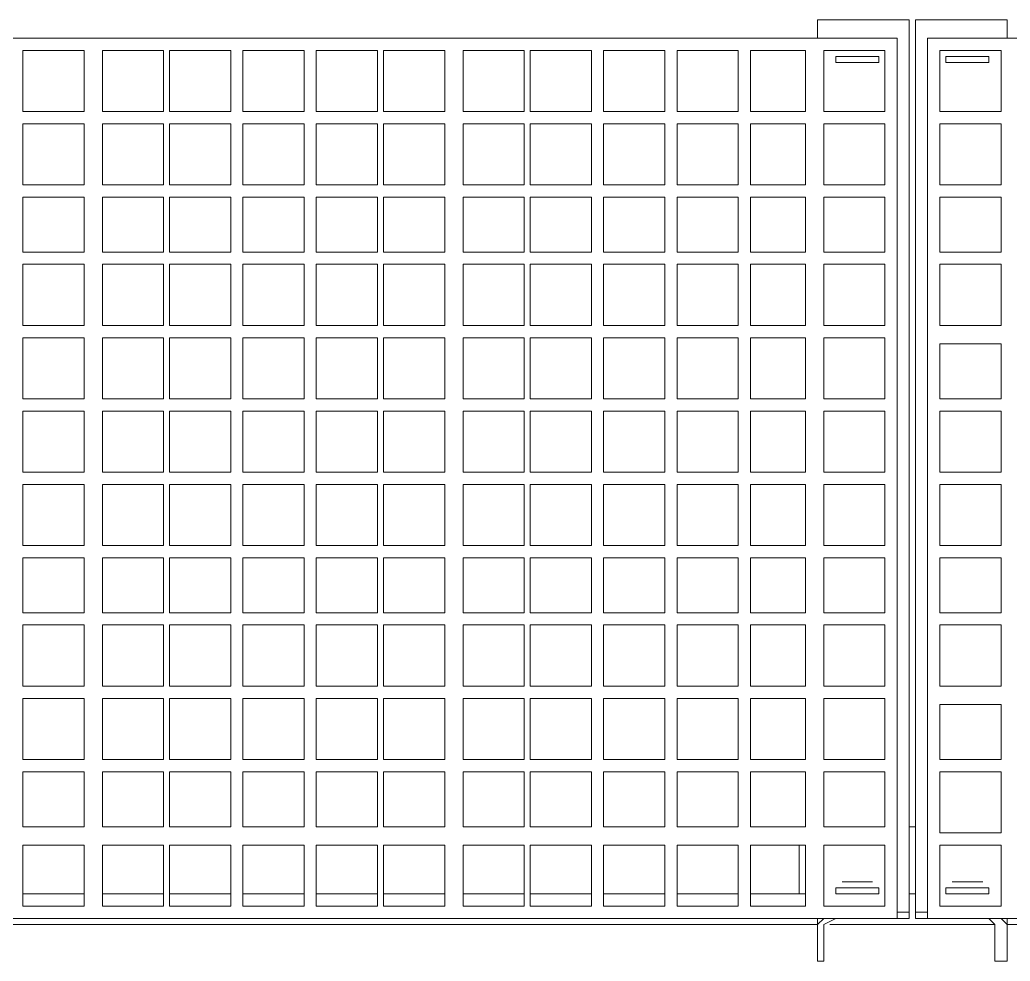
# Model space of a CAD drawing. Header units: metres. Extents: x -13316 to 152404, y -3899 to 30226.
# Drawn here: x 4208.8 to 4261, y 1001.9 to 1051.5 of the extents above; entities that cross this region are included whole.
import ezdxf

# ---------------------------------------------------------------- set-up
doc = ezdxf.new("R2010")
doc.units = ezdxf.units.M
doc.header["$LTSCALE"] = 100
doc.header["$MEASUREMENT"] = 0
doc.layers.get('0').update_dxf_attribs({"color": 9, "lineweight": 9})
doc.layers.add('32-ekipman', color=9, linetype='Continuous', lineweight=9)

# ---------------------------------------------------------------- blocks, each defined once
blk = doc.blocks.new('h')
for points in [[(181882.411, -16359.834), (181883.055, -16359.834)], [(181882.411, -16362.089), (181882.411, -16359.834)], [(181883.055, -16361.767), (181883.055, -16359.834)], [(181892.076, -16359.834), (181892.398, -16359.834)], [(181892.076, -16361.767), (181892.076, -16359.834)], [(181892.398, -16362.089), (181892.398, -16359.834)], [(181882.411, -16361.767), (181829.254, -16361.767)], [(181882.411, -16361.767), (181882.733, -16362.089)], [(181891.754, -16361.767), (181883.055, -16361.767)], [(181883.055, -16361.767), (181883.055, -16361.767), (181883.378, -16362.089), (181883.7, -16362.089)], [(181892.076, -16361.767), (181891.432, -16362.089), (181891.432, -16362.089)], [(181892.398, -16361.767), (181892.076, -16362.089)], [(181949.744, -16361.767), (181892.398, -16361.767)], [(181886.599, -16362.089), (181825.065, -16362.089)], [(181887.244, -16362.089), (181883.7, -16362.089)], [(181886.599, -16408.481), (181886.599, -16362.089)], [(181887.244, -16409.447), (181887.244, -16362.089)], [(181887.566, -16362.089), (181891.432, -16362.089)], [(181887.566, -16409.447), (181887.566, -16362.089)], [(181953.932, -16362.089), (181888.21, -16362.089)], [(181888.21, -16362.089), (181888.21, -16408.481)], [(181885.955, -16362.733), (181882.733, -16362.733)], [(181882.733, -16362.733), (181882.733, -16365.955)], [(181885.955, -16365.955), (181885.955, -16362.733)], [(181887.244, -16362.411), (181886.599, -16362.411)], [(181888.21, -16362.411), (181887.566, -16362.411)], [(181892.076, -16362.733), (181888.854, -16362.733)], [(181888.854, -16362.733), (181888.854, -16365.955)], [(181892.076, -16365.955), (181892.076, -16362.733)], [(181895.942, -16362.733), (181893.043, -16362.733)], [(181893.043, -16362.733), (181893.043, -16365.955)], [(181895.942, -16365.955), (181895.942, -16362.733)], [(181899.808, -16362.733), (181896.586, -16362.733)], [(181896.586, -16362.733), (181896.586, -16365.955)], [(181899.808, -16365.955), (181899.808, -16362.733)], [(181903.674, -16362.733), (181900.452, -16362.733)], [(181900.452, -16362.733), (181900.452, -16365.955)], [(181903.674, -16365.955), (181903.674, -16362.733)], [(181907.54, -16362.733), (181904.318, -16362.733)], [(181904.318, -16362.733), (181904.318, -16365.955)], [(181907.54, -16365.955), (181907.54, -16362.733)], [(181911.084, -16362.733), (181907.862, -16362.733)], [(181907.862, -16362.733), (181907.862, -16365.955)], [(181911.084, -16365.955), (181911.084, -16362.733)], [(181915.272, -16362.733), (181912.05, -16362.733)], [(181912.05, -16362.733), (181912.05, -16365.955)], [(181915.272, -16365.955), (181915.272, -16362.733)], [(181918.816, -16362.733), (181915.594, -16362.733)], [(181915.594, -16362.733), (181915.594, -16365.955)], [(181918.816, -16365.955), (181918.816, -16362.733)], [(181922.682, -16362.733), (181919.46, -16362.733)], [(181919.46, -16362.733), (181919.46, -16365.955)], [(181922.682, -16365.955), (181922.682, -16362.733)], [(181926.548, -16362.733), (181923.326, -16362.733)], [(181923.326, -16362.733), (181923.326, -16365.955)], [(181926.548, -16365.955), (181926.548, -16362.733)], [(181930.092, -16362.733), (181926.87, -16362.733)], [(181926.87, -16362.733), (181926.87, -16365.955)], [(181930.092, -16365.955), (181930.092, -16362.733)], [(181934.28, -16362.733), (181931.058, -16362.733)], [(181931.058, -16362.733), (181931.058, -16365.955)], [(181934.28, -16365.955), (181934.28, -16362.733)], [(181885.633, -16363.378), (181883.378, -16363.378)], [(181883.378, -16363.7), (181883.378, -16363.378)], [(181885.311, -16363.378), (181883.7, -16363.378)], [(181885.633, -16363.7), (181885.633, -16363.378)], [(181887.566, -16363.378), (181887.244, -16363.378)], [(181889.177, -16363.378), (181891.432, -16363.378)], [(181889.177, -16363.378), (181889.177, -16363.7)], [(181889.499, -16363.378), (181891.11, -16363.378)], [(181891.432, -16363.378), (181891.432, -16363.7)], [(181895.942, -16363.378), (181893.043, -16363.378)], [(181893.365, -16363.378), (181893.365, -16365.955)], [(181899.808, -16363.378), (181896.586, -16363.378)], [(181903.674, -16363.378), (181900.452, -16363.378)], [(181907.54, -16363.378), (181904.318, -16363.378)], [(181911.084, -16363.378), (181907.862, -16363.378)], [(181915.272, -16363.378), (181912.05, -16363.378)], [(181918.816, -16363.378), (181915.594, -16363.378)], [(181922.682, -16363.378), (181919.46, -16363.378)], [(181926.548, -16363.378), (181923.326, -16363.378)], [(181930.092, -16363.378), (181926.87, -16363.378)], [(181934.28, -16363.378), (181931.058, -16363.378)], [(181885.633, -16363.7), (181883.378, -16363.7)], [(181891.432, -16363.7), (181889.177, -16363.7)], [(181883.7, -16364.022), (181885.311, -16364.022)], [(181891.11, -16364.022), (181889.499, -16364.022)], [(181882.733, -16365.955), (181885.955, -16365.955)], [(181888.854, -16365.955), (181892.076, -16365.955)], [(181893.043, -16365.955), (181895.942, -16365.955)], [(181896.586, -16365.955), (181899.808, -16365.955)], [(181900.452, -16365.955), (181903.674, -16365.955)], [(181904.318, -16365.955), (181907.54, -16365.955)], [(181907.862, -16365.955), (181911.084, -16365.955)], [(181912.05, -16365.955), (181915.272, -16365.955)], [(181915.594, -16365.955), (181918.816, -16365.955)], [(181919.46, -16365.955), (181922.682, -16365.955)], [(181923.326, -16365.955), (181926.548, -16365.955)], [(181926.87, -16365.955), (181930.092, -16365.955)], [(181931.058, -16365.955), (181934.28, -16365.955)], [(181885.955, -16366.599), (181882.733, -16366.599)], [(181882.733, -16366.599), (181882.733, -16369.821)], [(181885.955, -16369.821), (181885.955, -16366.599)], [(181887.566, -16366.921), (181887.244, -16366.921)], [(181892.076, -16366.921), (181888.854, -16366.921)], [(181888.854, -16366.921), (181888.854, -16369.821)], [(181892.076, -16369.821), (181892.076, -16366.921)], [(181893.365, -16366.921), (181893.043, -16366.921)], [(181895.942, -16366.921), (181893.043, -16366.921)], [(181893.043, -16366.921), (181893.043, -16369.821)], [(181895.942, -16369.821), (181895.942, -16366.921)], [(181899.808, -16366.921), (181896.586, -16366.921)], [(181896.586, -16366.921), (181896.586, -16369.821)], [(181899.808, -16369.821), (181899.808, -16366.921)], [(181903.674, -16366.921), (181900.452, -16366.921)], [(181900.452, -16366.921), (181900.452, -16369.821)], [(181903.674, -16369.821), (181903.674, -16366.921)], [(181907.54, -16366.921), (181904.318, -16366.921)], [(181904.318, -16366.921), (181904.318, -16369.821)], [(181907.54, -16369.821), (181907.54, -16366.921)], [(181911.084, -16366.921), (181907.862, -16366.921)], [(181907.862, -16366.921), (181907.862, -16369.821)], [(181911.084, -16369.821), (181911.084, -16366.921)], [(181915.272, -16366.921), (181912.05, -16366.921)], [(181912.05, -16366.921), (181912.05, -16369.821)], [(181915.272, -16369.821), (181915.272, -16366.921)], [(181918.816, -16366.921), (181915.594, -16366.921)], [(181915.594, -16366.921), (181915.594, -16369.821)], [(181918.816, -16369.821), (181918.816, -16366.921)], [(181922.682, -16366.921), (181919.46, -16366.921)], [(181919.46, -16366.921), (181919.46, -16369.821)], [(181922.682, -16369.821), (181922.682, -16366.921)], [(181926.548, -16366.921), (181923.326, -16366.921)], [(181923.326, -16366.921), (181923.326, -16369.821)], [(181926.548, -16369.821), (181926.548, -16366.921)], [(181930.092, -16366.921), (181926.87, -16366.921)], [(181926.87, -16366.921), (181926.87, -16369.821)], [(181930.092, -16369.821), (181930.092, -16366.921)], [(181934.28, -16366.921), (181931.058, -16366.921)], [(181931.058, -16366.921), (181931.058, -16369.821)], [(181934.28, -16369.821), (181934.28, -16366.921)], [(181882.733, -16369.821), (181885.955, -16369.821)], [(181888.854, -16369.821), (181892.076, -16369.821)], [(181893.043, -16369.821), (181895.942, -16369.821)], [(181896.586, -16369.821), (181899.808, -16369.821)], [(181900.452, -16369.821), (181903.674, -16369.821)], [(181904.318, -16369.821), (181907.54, -16369.821)], [(181907.862, -16369.821), (181911.084, -16369.821)], [(181912.05, -16369.821), (181915.272, -16369.821)], [(181915.594, -16369.821), (181918.816, -16369.821)], [(181919.46, -16369.821), (181922.682, -16369.821)], [(181923.326, -16369.821), (181926.548, -16369.821)], [(181926.87, -16369.821), (181930.092, -16369.821)], [(181931.058, -16369.821), (181934.28, -16369.821)], [(181885.955, -16370.465), (181882.733, -16370.465)], [(181882.733, -16370.465), (181882.733, -16373.365)], [(181885.955, -16373.365), (181885.955, -16370.465)], [(181892.076, -16370.465), (181888.854, -16370.465)], [(181888.854, -16370.465), (181888.854, -16373.687)], [(181892.076, -16373.687), (181892.076, -16370.465)], [(181895.942, -16370.465), (181893.043, -16370.465)], [(181893.043, -16370.465), (181893.043, -16373.687)], [(181895.942, -16373.687), (181895.942, -16370.465)], [(181899.808, -16370.465), (181896.586, -16370.465)], [(181896.586, -16370.465), (181896.586, -16373.687)], [(181899.808, -16373.687), (181899.808, -16370.465)], [(181903.674, -16370.465), (181900.452, -16370.465)], [(181900.452, -16370.465), (181900.452, -16373.687)], [(181903.674, -16373.687), (181903.674, -16370.465)], [(181907.54, -16370.465), (181904.318, -16370.465)], [(181904.318, -16370.465), (181904.318, -16373.687)], [(181907.54, -16373.687), (181907.54, -16370.465)], [(181911.084, -16370.465), (181907.862, -16370.465)], [(181907.862, -16370.465), (181907.862, -16373.687)], [(181911.084, -16373.687), (181911.084, -16370.465)], [(181915.272, -16370.465), (181912.05, -16370.465)], [(181912.05, -16370.465), (181912.05, -16373.687)], [(181915.272, -16373.687), (181915.272, -16370.465)], [(181918.816, -16370.465), (181915.594, -16370.465)], [(181915.594, -16370.465), (181915.594, -16373.687)], [(181918.816, -16373.687), (181918.816, -16370.465)], [(181922.682, -16370.465), (181919.46, -16370.465)], [(181919.46, -16370.465), (181919.46, -16373.687)], [(181922.682, -16373.687), (181922.682, -16370.465)], [(181926.548, -16370.465), (181923.326, -16370.465)], [(181923.326, -16370.465), (181923.326, -16373.687)], [(181926.548, -16373.687), (181926.548, -16370.465)], [(181930.092, -16370.465), (181926.87, -16370.465)], [(181926.87, -16370.465), (181926.87, -16373.687)], [(181930.092, -16373.687), (181930.092, -16370.465)], [(181934.28, -16370.465), (181931.058, -16370.465)], [(181931.058, -16370.465), (181931.058, -16373.687)], [(181934.28, -16373.687), (181934.28, -16370.465)], [(181882.733, -16373.365), (181885.955, -16373.365)], [(181888.854, -16373.687), (181892.076, -16373.687)], [(181893.043, -16373.687), (181895.942, -16373.687)], [(181896.586, -16373.687), (181899.808, -16373.687)], [(181900.452, -16373.687), (181903.674, -16373.687)], [(181904.318, -16373.687), (181907.54, -16373.687)], [(181907.862, -16373.687), (181911.084, -16373.687)], [(181912.05, -16373.687), (181915.272, -16373.687)], [(181915.594, -16373.687), (181918.816, -16373.687)], [(181919.46, -16373.687), (181922.682, -16373.687)], [(181923.326, -16373.687), (181926.548, -16373.687)], [(181926.87, -16373.687), (181930.092, -16373.687)], [(181931.058, -16373.687), (181934.28, -16373.687)], [(181885.955, -16374.331), (181882.733, -16374.331)], [(181882.733, -16374.331), (181882.733, -16377.553)], [(181885.955, -16377.553), (181885.955, -16374.331)], [(181892.076, -16374.331), (181888.854, -16374.331)], [(181888.854, -16374.331), (181888.854, -16377.553)], [(181892.076, -16377.553), (181892.076, -16374.331)], [(181895.942, -16374.331), (181893.043, -16374.331)], [(181893.043, -16374.331), (181893.043, -16377.553)], [(181895.942, -16377.553), (181895.942, -16374.331)], [(181899.808, -16374.331), (181896.586, -16374.331)], [(181896.586, -16374.331), (181896.586, -16377.553)], [(181899.808, -16377.553), (181899.808, -16374.331)], [(181903.674, -16374.331), (181900.452, -16374.331)], [(181900.452, -16374.331), (181900.452, -16377.553)], [(181903.674, -16377.553), (181903.674, -16374.331)], [(181907.54, -16374.331), (181904.318, -16374.331)], [(181904.318, -16374.331), (181904.318, -16377.553)], [(181907.54, -16377.553), (181907.54, -16374.331)], [(181911.084, -16374.331), (181907.862, -16374.331)], [(181907.862, -16374.331), (181907.862, -16377.553)], [(181911.084, -16377.553), (181911.084, -16374.331)], [(181915.272, -16374.331), (181912.05, -16374.331)], [(181912.05, -16374.331), (181912.05, -16377.553)], [(181915.272, -16377.553), (181915.272, -16374.331)], [(181918.816, -16374.331), (181915.594, -16374.331)], [(181915.594, -16374.331), (181915.594, -16377.553)], [(181918.816, -16377.553), (181918.816, -16374.331)], [(181922.682, -16374.331), (181919.46, -16374.331)], [(181919.46, -16374.331), (181919.46, -16377.553)], [(181922.682, -16377.553), (181922.682, -16374.331)], [(181926.548, -16374.331), (181923.326, -16374.331)], [(181923.326, -16374.331), (181923.326, -16377.553)], [(181926.548, -16377.553), (181926.548, -16374.331)], [(181930.092, -16374.331), (181926.87, -16374.331)], [(181926.87, -16374.331), (181926.87, -16377.553)], [(181930.092, -16377.553), (181930.092, -16374.331)], [(181934.28, -16374.331), (181931.058, -16374.331)], [(181931.058, -16374.331), (181931.058, -16377.553)], [(181934.28, -16377.553), (181934.28, -16374.331)], [(181882.733, -16377.553), (181885.955, -16377.553)], [(181888.854, -16377.553), (181892.076, -16377.553)], [(181893.043, -16377.553), (181895.942, -16377.553)], [(181896.586, -16377.553), (181899.808, -16377.553)], [(181900.452, -16377.553), (181903.674, -16377.553)], [(181904.318, -16377.553), (181907.54, -16377.553)], [(181907.862, -16377.553), (181911.084, -16377.553)], [(181912.05, -16377.553), (181915.272, -16377.553)], [(181915.594, -16377.553), (181918.816, -16377.553)], [(181919.46, -16377.553), (181922.682, -16377.553)], [(181923.326, -16377.553), (181926.548, -16377.553)], [(181926.87, -16377.553), (181930.092, -16377.553)], [(181931.058, -16377.553), (181934.28, -16377.553)], [(181885.955, -16378.197), (181882.733, -16378.197)], [(181882.733, -16378.197), (181882.733, -16381.097)], [(181885.955, -16381.097), (181885.955, -16378.197)], [(181892.076, -16378.197), (181888.854, -16378.197)], [(181888.854, -16378.197), (181888.854, -16381.097)], [(181892.076, -16381.097), (181892.076, -16378.197)], [(181895.942, -16378.197), (181893.043, -16378.197)], [(181893.043, -16378.197), (181893.043, -16381.097)], [(181895.942, -16381.097), (181895.942, -16378.197)], [(181899.808, -16378.197), (181896.586, -16378.197)], [(181896.586, -16378.197), (181896.586, -16381.097)], [(181899.808, -16381.097), (181899.808, -16378.197)], [(181903.674, -16378.197), (181900.452, -16378.197)], [(181900.452, -16378.197), (181900.452, -16381.097)], [(181903.674, -16381.097), (181903.674, -16378.197)], [(181907.54, -16378.197), (181904.318, -16378.197)], [(181904.318, -16378.197), (181904.318, -16381.097)], [(181907.54, -16381.097), (181907.54, -16378.197)], [(181911.084, -16378.197), (181907.862, -16378.197)], [(181907.862, -16378.197), (181907.862, -16381.097)], [(181911.084, -16381.097), (181911.084, -16378.197)], [(181915.272, -16378.197), (181912.05, -16378.197)], [(181912.05, -16378.197), (181912.05, -16381.097)], [(181915.272, -16381.097), (181915.272, -16378.197)], [(181918.816, -16378.197), (181915.594, -16378.197)], [(181915.594, -16378.197), (181915.594, -16381.097)], [(181918.816, -16381.097), (181918.816, -16378.197)], [(181922.682, -16378.197), (181919.46, -16378.197)], [(181919.46, -16378.197), (181919.46, -16381.097)], [(181922.682, -16381.097), (181922.682, -16378.197)], [(181926.548, -16378.197), (181923.326, -16378.197)], [(181923.326, -16378.197), (181923.326, -16381.097)], [(181926.548, -16381.097), (181926.548, -16378.197)], [(181930.092, -16378.197), (181926.87, -16378.197)], [(181926.87, -16378.197), (181926.87, -16381.097)], [(181930.092, -16381.097), (181930.092, -16378.197)], [(181934.28, -16378.197), (181931.058, -16378.197)], [(181931.058, -16378.197), (181931.058, -16381.097)], [(181934.28, -16381.097), (181934.28, -16378.197)], [(181882.733, -16381.097), (181885.955, -16381.097)], [(181888.854, -16381.097), (181892.076, -16381.097)], [(181893.043, -16381.097), (181895.942, -16381.097)], [(181896.586, -16381.097), (181899.808, -16381.097)], [(181900.452, -16381.097), (181903.674, -16381.097)], [(181904.318, -16381.097), (181907.54, -16381.097)], [(181907.862, -16381.097), (181911.084, -16381.097)], [(181912.05, -16381.097), (181915.272, -16381.097)], [(181915.594, -16381.097), (181918.816, -16381.097)], [(181919.46, -16381.097), (181922.682, -16381.097)], [(181923.326, -16381.097), (181926.548, -16381.097)], [(181926.87, -16381.097), (181930.092, -16381.097)], [(181931.058, -16381.097), (181934.28, -16381.097)], [(181885.955, -16381.741), (181882.733, -16381.741)], [(181882.733, -16381.741), (181882.733, -16384.963)], [(181885.955, -16384.963), (181885.955, -16381.741)], [(181892.076, -16381.741), (181888.854, -16381.741)], [(181888.854, -16381.741), (181888.854, -16384.963)], [(181892.076, -16384.963), (181892.076, -16381.741)], [(181895.942, -16381.741), (181893.043, -16381.741)], [(181893.043, -16381.741), (181893.043, -16384.963)], [(181895.942, -16384.963), (181895.942, -16381.741)], [(181899.808, -16381.741), (181896.586, -16381.741)], [(181896.586, -16381.741), (181896.586, -16384.963)], [(181899.808, -16384.963), (181899.808, -16381.741)], [(181903.674, -16381.741), (181900.452, -16381.741)], [(181900.452, -16381.741), (181900.452, -16384.963)], [(181903.674, -16384.963), (181903.674, -16381.741)], [(181907.54, -16381.741), (181904.318, -16381.741)], [(181904.318, -16381.741), (181904.318, -16384.963)], [(181907.54, -16384.963), (181907.54, -16381.741)], [(181911.084, -16381.741), (181907.862, -16381.741)], [(181907.862, -16381.741), (181907.862, -16384.963)], [(181911.084, -16384.963), (181911.084, -16381.741)], [(181915.272, -16381.741), (181912.05, -16381.741)], [(181912.05, -16381.741), (181912.05, -16384.963)], [(181915.272, -16384.963), (181915.272, -16381.741)], [(181918.816, -16381.741), (181915.594, -16381.741)], [(181915.594, -16381.741), (181915.594, -16384.963)], [(181918.816, -16384.963), (181918.816, -16381.741)], [(181922.682, -16381.741), (181919.46, -16381.741)], [(181919.46, -16381.741), (181919.46, -16384.963)], [(181922.682, -16384.963), (181922.682, -16381.741)], [(181926.548, -16381.741), (181923.326, -16381.741)], [(181923.326, -16381.741), (181923.326, -16384.963)], [(181926.548, -16384.963), (181926.548, -16381.741)], [(181930.092, -16381.741), (181926.87, -16381.741)], [(181926.87, -16381.741), (181926.87, -16384.963)], [(181930.092, -16384.963), (181930.092, -16381.741)], [(181934.28, -16381.741), (181931.058, -16381.741)], [(181931.058, -16381.741), (181931.058, -16384.963)], [(181934.28, -16384.963), (181934.28, -16381.741)], [(181882.733, -16384.963), (181885.955, -16384.963)], [(181888.854, -16384.963), (181892.076, -16384.963)], [(181893.043, -16384.963), (181895.942, -16384.963)], [(181896.586, -16384.963), (181899.808, -16384.963)], [(181900.452, -16384.963), (181903.674, -16384.963)], [(181904.318, -16384.963), (181907.54, -16384.963)], [(181907.862, -16384.963), (181911.084, -16384.963)], [(181912.05, -16384.963), (181915.272, -16384.963)], [(181915.594, -16384.963), (181918.816, -16384.963)], [(181919.46, -16384.963), (181922.682, -16384.963)], [(181923.326, -16384.963), (181926.548, -16384.963)], [(181926.87, -16384.963), (181930.092, -16384.963)], [(181931.058, -16384.963), (181934.28, -16384.963)], [(181885.955, -16385.607), (181882.733, -16385.607)], [(181882.733, -16385.607), (181882.733, -16388.829)], [(181885.955, -16388.829), (181885.955, -16385.607)], [(181892.076, -16385.607), (181888.854, -16385.607)], [(181888.854, -16385.607), (181888.854, -16388.829)], [(181892.076, -16388.829), (181892.076, -16385.607)], [(181895.942, -16385.607), (181893.043, -16385.607)], [(181893.043, -16385.607), (181893.043, -16388.829)], [(181895.942, -16388.829), (181895.942, -16385.607)], [(181899.808, -16385.607), (181896.586, -16385.607)], [(181896.586, -16385.607), (181896.586, -16388.829)], [(181899.808, -16388.829), (181899.808, -16385.607)], [(181903.674, -16385.607), (181900.452, -16385.607)], [(181900.452, -16385.607), (181900.452, -16388.829)], [(181903.674, -16388.829), (181903.674, -16385.607)], [(181907.54, -16385.607), (181904.318, -16385.607)], [(181904.318, -16385.607), (181904.318, -16388.829)], [(181907.54, -16388.829), (181907.54, -16385.607)], [(181911.084, -16385.607), (181907.862, -16385.607)], [(181907.862, -16385.607), (181907.862, -16388.829)], [(181911.084, -16388.829), (181911.084, -16385.607)], [(181915.272, -16385.607), (181912.05, -16385.607)], [(181912.05, -16385.607), (181912.05, -16388.829)], [(181915.272, -16388.829), (181915.272, -16385.607)], [(181918.816, -16385.607), (181915.594, -16385.607)], [(181915.594, -16385.607), (181915.594, -16388.829)], [(181918.816, -16388.829), (181918.816, -16385.607)], [(181922.682, -16385.607), (181919.46, -16385.607)], [(181919.46, -16385.607), (181919.46, -16388.829)], [(181922.682, -16388.829), (181922.682, -16385.607)], [(181926.548, -16385.607), (181923.326, -16385.607)], [(181923.326, -16385.607), (181923.326, -16388.829)], [(181926.548, -16388.829), (181926.548, -16385.607)], [(181930.092, -16385.607), (181926.87, -16385.607)], [(181926.87, -16385.607), (181926.87, -16388.829)], [(181930.092, -16388.829), (181930.092, -16385.607)], [(181934.28, -16385.607), (181931.058, -16385.607)], [(181931.058, -16385.607), (181931.058, -16388.829)], [(181934.28, -16388.829), (181934.28, -16385.607)], [(181882.733, -16388.829), (181885.955, -16388.829)], [(181888.854, -16388.829), (181892.076, -16388.829)], [(181893.043, -16388.829), (181895.942, -16388.829)], [(181896.586, -16388.829), (181899.808, -16388.829)], [(181900.452, -16388.829), (181903.674, -16388.829)], [(181904.318, -16388.829), (181907.54, -16388.829)], [(181907.862, -16388.829), (181911.084, -16388.829)], [(181912.05, -16388.829), (181915.272, -16388.829)], [(181915.594, -16388.829), (181918.816, -16388.829)], [(181919.46, -16388.829), (181922.682, -16388.829)], [(181923.326, -16388.829), (181926.548, -16388.829)], [(181926.87, -16388.829), (181930.092, -16388.829)], [(181931.058, -16388.829), (181934.28, -16388.829)], [(181885.955, -16389.473), (181882.733, -16389.473)], [(181882.733, -16389.473), (181882.733, -16392.373)], [(181885.955, -16392.373), (181885.955, -16389.473)], [(181892.076, -16389.473), (181888.854, -16389.473)], [(181888.854, -16389.473), (181888.854, -16392.695)], [(181892.076, -16392.695), (181892.076, -16389.473)], [(181895.942, -16389.473), (181893.043, -16389.473)], [(181893.043, -16389.473), (181893.043, -16392.695)], [(181895.942, -16392.695), (181895.942, -16389.473)], [(181899.808, -16389.473), (181896.586, -16389.473)], [(181896.586, -16389.473), (181896.586, -16392.695)], [(181899.808, -16392.695), (181899.808, -16389.473)], [(181903.674, -16389.473), (181900.452, -16389.473)], [(181900.452, -16389.473), (181900.452, -16392.695)], [(181903.674, -16392.695), (181903.674, -16389.473)], [(181907.54, -16389.473), (181904.318, -16389.473)], [(181904.318, -16389.473), (181904.318, -16392.695)], [(181907.54, -16392.695), (181907.54, -16389.473)], [(181911.084, -16389.473), (181907.862, -16389.473)], [(181907.862, -16389.473), (181907.862, -16392.695)], [(181911.084, -16392.695), (181911.084, -16389.473)], [(181915.272, -16389.473), (181912.05, -16389.473)], [(181912.05, -16389.473), (181912.05, -16392.695)], [(181915.272, -16392.695), (181915.272, -16389.473)], [(181918.816, -16389.473), (181915.594, -16389.473)], [(181915.594, -16389.473), (181915.594, -16392.695)], [(181918.816, -16392.695), (181918.816, -16389.473)], [(181922.682, -16389.473), (181919.46, -16389.473)], [(181919.46, -16389.473), (181919.46, -16392.695)], [(181922.682, -16392.695), (181922.682, -16389.473)], [(181926.548, -16389.473), (181923.326, -16389.473)], [(181923.326, -16389.473), (181923.326, -16392.695)], [(181926.548, -16392.695), (181926.548, -16389.473)], [(181930.092, -16389.473), (181926.87, -16389.473)], [(181926.87, -16389.473), (181926.87, -16392.695)], [(181930.092, -16392.695), (181930.092, -16389.473)], [(181934.28, -16389.473), (181931.058, -16389.473)], [(181931.058, -16389.473), (181931.058, -16392.695)], [(181934.28, -16392.695), (181934.28, -16389.473)], [(181882.733, -16392.373), (181885.955, -16392.373)], [(181888.854, -16392.695), (181892.076, -16392.695)], [(181893.043, -16392.695), (181895.942, -16392.695)], [(181896.586, -16392.695), (181899.808, -16392.695)], [(181900.452, -16392.695), (181903.674, -16392.695)], [(181904.318, -16392.695), (181907.54, -16392.695)], [(181907.862, -16392.695), (181911.084, -16392.695)], [(181912.05, -16392.695), (181915.272, -16392.695)], [(181915.594, -16392.695), (181918.816, -16392.695)], [(181919.46, -16392.695), (181922.682, -16392.695)], [(181923.326, -16392.695), (181926.548, -16392.695)], [(181926.87, -16392.695), (181930.092, -16392.695)], [(181931.058, -16392.695), (181934.28, -16392.695)], [(181885.955, -16393.339), (181882.733, -16393.339)], [(181882.733, -16393.339), (181882.733, -16396.561)], [(181885.955, -16396.561), (181885.955, -16393.339)], [(181892.076, -16393.339), (181888.854, -16393.339)], [(181888.854, -16393.339), (181888.854, -16396.561)], [(181892.076, -16396.561), (181892.076, -16393.339)], [(181895.942, -16393.339), (181893.043, -16393.339)], [(181893.043, -16393.339), (181893.043, -16396.561)], [(181895.942, -16396.561), (181895.942, -16393.339)], [(181899.808, -16393.339), (181896.586, -16393.339)], [(181896.586, -16393.339), (181896.586, -16396.561)], [(181899.808, -16396.561), (181899.808, -16393.339)], [(181903.674, -16393.339), (181900.452, -16393.339)], [(181900.452, -16393.339), (181900.452, -16396.561)], [(181903.674, -16396.561), (181903.674, -16393.339)], [(181907.54, -16393.339), (181904.318, -16393.339)], [(181904.318, -16393.339), (181904.318, -16396.561)], [(181907.54, -16396.561), (181907.54, -16393.339)], [(181911.084, -16393.339), (181907.862, -16393.339)], [(181907.862, -16393.339), (181907.862, -16396.561)], [(181911.084, -16396.561), (181911.084, -16393.339)], [(181915.272, -16393.339), (181912.05, -16393.339)], [(181912.05, -16393.339), (181912.05, -16396.561)], [(181915.272, -16396.561), (181915.272, -16393.339)], [(181918.816, -16393.339), (181915.594, -16393.339)], [(181915.594, -16393.339), (181915.594, -16396.561)], [(181918.816, -16396.561), (181918.816, -16393.339)], [(181922.682, -16393.339), (181919.46, -16393.339)], [(181919.46, -16393.339), (181919.46, -16396.561)], [(181922.682, -16396.561), (181922.682, -16393.339)], [(181926.548, -16393.339), (181923.326, -16393.339)], [(181923.326, -16393.339), (181923.326, -16396.561)], [(181926.548, -16396.561), (181926.548, -16393.339)], [(181930.092, -16393.339), (181926.87, -16393.339)], [(181926.87, -16393.339), (181926.87, -16396.561)], [(181930.092, -16396.561), (181930.092, -16393.339)], [(181934.28, -16393.339), (181931.058, -16393.339)], [(181931.058, -16393.339), (181931.058, -16396.561)], [(181934.28, -16396.561), (181934.28, -16393.339)], [(181882.733, -16396.561), (181885.955, -16396.561)], [(181888.854, -16396.561), (181892.076, -16396.561)], [(181893.043, -16396.561), (181895.942, -16396.561)], [(181896.586, -16396.561), (181899.808, -16396.561)], [(181900.452, -16396.561), (181903.674, -16396.561)], [(181904.318, -16396.561), (181907.54, -16396.561)], [(181907.862, -16396.561), (181911.084, -16396.561)], [(181912.05, -16396.561), (181915.272, -16396.561)], [(181915.594, -16396.561), (181918.816, -16396.561)], [(181919.46, -16396.561), (181922.682, -16396.561)], [(181923.326, -16396.561), (181926.548, -16396.561)], [(181926.87, -16396.561), (181930.092, -16396.561)], [(181931.058, -16396.561), (181934.28, -16396.561)], [(181885.955, -16397.205), (181882.733, -16397.205)], [(181882.733, -16397.205), (181882.733, -16400.105)], [(181885.955, -16400.105), (181885.955, -16397.205)], [(181892.076, -16397.205), (181888.854, -16397.205)], [(181888.854, -16397.205), (181888.854, -16400.105)], [(181892.076, -16400.105), (181892.076, -16397.205)], [(181895.942, -16397.205), (181893.043, -16397.205)], [(181893.043, -16397.205), (181893.043, -16400.105)], [(181895.942, -16400.105), (181895.942, -16397.205)], [(181899.808, -16397.205), (181896.586, -16397.205)], [(181896.586, -16397.205), (181896.586, -16400.105)], [(181899.808, -16400.105), (181899.808, -16397.205)], [(181903.674, -16397.205), (181900.452, -16397.205)], [(181900.452, -16397.205), (181900.452, -16400.105)], [(181903.674, -16400.105), (181903.674, -16397.205)], [(181907.54, -16397.205), (181904.318, -16397.205)], [(181904.318, -16397.205), (181904.318, -16400.105)], [(181907.54, -16400.105), (181907.54, -16397.205)], [(181911.084, -16397.205), (181907.862, -16397.205)], [(181907.862, -16397.205), (181907.862, -16400.105)], [(181911.084, -16400.105), (181911.084, -16397.205)], [(181915.272, -16397.205), (181912.05, -16397.205)], [(181912.05, -16397.205), (181912.05, -16400.105)], [(181915.272, -16400.105), (181915.272, -16397.205)], [(181918.816, -16397.205), (181915.594, -16397.205)], [(181915.594, -16397.205), (181915.594, -16400.105)], [(181918.816, -16400.105), (181918.816, -16397.205)], [(181922.682, -16397.205), (181919.46, -16397.205)], [(181919.46, -16397.205), (181919.46, -16400.105)], [(181922.682, -16400.105), (181922.682, -16397.205)], [(181926.548, -16397.205), (181923.326, -16397.205)], [(181923.326, -16397.205), (181923.326, -16400.105)], [(181926.548, -16400.105), (181926.548, -16397.205)], [(181930.092, -16397.205), (181926.87, -16397.205)], [(181926.87, -16397.205), (181926.87, -16400.105)], [(181930.092, -16400.105), (181930.092, -16397.205)], [(181934.28, -16397.205), (181931.058, -16397.205)], [(181931.058, -16397.205), (181931.058, -16400.105)], [(181934.28, -16400.105), (181934.28, -16397.205)], [(181882.733, -16400.105), (181885.955, -16400.105)], [(181888.854, -16400.105), (181892.076, -16400.105)], [(181893.043, -16400.105), (181895.942, -16400.105)], [(181896.586, -16400.105), (181899.808, -16400.105)], [(181900.452, -16400.105), (181903.674, -16400.105)], [(181904.318, -16400.105), (181907.54, -16400.105)], [(181907.862, -16400.105), (181911.084, -16400.105)], [(181912.05, -16400.105), (181915.272, -16400.105)], [(181915.594, -16400.105), (181918.816, -16400.105)], [(181919.46, -16400.105), (181922.682, -16400.105)], [(181923.326, -16400.105), (181926.548, -16400.105)], [(181926.87, -16400.105), (181930.092, -16400.105)], [(181931.058, -16400.105), (181934.28, -16400.105)], [(181885.955, -16400.749), (181882.733, -16400.749)], [(181882.733, -16400.749), (181882.733, -16403.971)], [(181885.955, -16403.971), (181885.955, -16400.749)], [(181892.076, -16400.749), (181888.854, -16400.749)], [(181888.854, -16400.749), (181888.854, -16403.971)], [(181892.076, -16403.971), (181892.076, -16400.749)], [(181895.942, -16400.749), (181893.043, -16400.749)], [(181893.043, -16400.749), (181893.043, -16403.971)], [(181895.942, -16403.971), (181895.942, -16400.749)], [(181899.808, -16400.749), (181896.586, -16400.749)], [(181896.586, -16400.749), (181896.586, -16403.971)], [(181899.808, -16403.971), (181899.808, -16400.749)], [(181903.674, -16400.749), (181900.452, -16400.749)], [(181900.452, -16400.749), (181900.452, -16403.971)], [(181903.674, -16403.971), (181903.674, -16400.749)], [(181907.54, -16400.749), (181904.318, -16400.749)], [(181904.318, -16400.749), (181904.318, -16403.971)], [(181907.54, -16403.971), (181907.54, -16400.749)], [(181911.084, -16400.749), (181907.862, -16400.749)], [(181907.862, -16400.749), (181907.862, -16403.971)], [(181911.084, -16403.971), (181911.084, -16400.749)], [(181915.272, -16400.749), (181912.05, -16400.749)], [(181912.05, -16400.749), (181912.05, -16403.971)], [(181915.272, -16403.971), (181915.272, -16400.749)], [(181918.816, -16400.749), (181915.594, -16400.749)], [(181915.594, -16400.749), (181915.594, -16403.971)], [(181918.816, -16403.971), (181918.816, -16400.749)], [(181922.682, -16400.749), (181919.46, -16400.749)], [(181919.46, -16400.749), (181919.46, -16403.971)], [(181922.682, -16403.971), (181922.682, -16400.749)], [(181926.548, -16400.749), (181923.326, -16400.749)], [(181923.326, -16400.749), (181923.326, -16403.971)], [(181926.548, -16403.971), (181926.548, -16400.749)], [(181930.092, -16400.749), (181926.87, -16400.749)], [(181926.87, -16400.749), (181926.87, -16403.971)], [(181930.092, -16403.971), (181930.092, -16400.749)], [(181934.28, -16400.749), (181931.058, -16400.749)], [(181931.058, -16400.749), (181931.058, -16403.971)], [(181934.28, -16403.971), (181934.28, -16400.749)], [(181882.733, -16403.971), (181885.955, -16403.971)], [(181888.854, -16403.971), (181892.076, -16403.971)], [(181893.043, -16403.971), (181895.942, -16403.971)], [(181896.586, -16403.971), (181899.808, -16403.971)], [(181900.452, -16403.971), (181903.674, -16403.971)], [(181904.318, -16403.971), (181907.54, -16403.971)], [(181907.862, -16403.971), (181911.084, -16403.971)], [(181912.05, -16403.971), (181915.272, -16403.971)], [(181915.594, -16403.971), (181918.816, -16403.971)], [(181919.46, -16403.971), (181922.682, -16403.971)], [(181923.326, -16403.971), (181926.548, -16403.971)], [(181926.87, -16403.971), (181930.092, -16403.971)], [(181931.058, -16403.971), (181934.28, -16403.971)], [(181885.955, -16404.615), (181882.733, -16404.615)], [(181882.733, -16404.615), (181882.733, -16407.837)], [(181885.955, -16407.837), (181885.955, -16404.615)], [(181892.076, -16404.615), (181888.854, -16404.615)], [(181888.854, -16404.615), (181888.854, -16407.837)], [(181892.076, -16407.837), (181892.076, -16404.615)], [(181895.942, -16404.615), (181893.043, -16404.615)], [(181893.043, -16404.615), (181893.043, -16407.837)], [(181895.942, -16407.837), (181895.942, -16404.615)], [(181899.808, -16404.615), (181896.586, -16404.615)], [(181896.586, -16404.615), (181896.586, -16407.837)], [(181899.808, -16407.837), (181899.808, -16404.615)], [(181903.674, -16404.615), (181900.452, -16404.615)], [(181900.452, -16404.615), (181900.452, -16407.837)], [(181903.674, -16407.837), (181903.674, -16404.615)], [(181907.54, -16404.615), (181904.318, -16404.615)], [(181904.318, -16404.615), (181904.318, -16407.837)], [(181907.54, -16407.837), (181907.54, -16404.615)], [(181911.084, -16404.615), (181907.862, -16404.615)], [(181907.862, -16404.615), (181907.862, -16407.837)], [(181911.084, -16407.837), (181911.084, -16404.615)], [(181915.272, -16404.615), (181912.05, -16404.615)], [(181912.05, -16404.615), (181912.05, -16407.837)], [(181915.272, -16407.837), (181915.272, -16404.615)], [(181918.816, -16404.615), (181915.594, -16404.615)], [(181915.594, -16404.615), (181915.594, -16407.837)], [(181918.816, -16407.837), (181918.816, -16404.615)], [(181922.682, -16404.615), (181919.46, -16404.615)], [(181919.46, -16404.615), (181919.46, -16407.837)], [(181922.682, -16407.837), (181922.682, -16404.615)], [(181926.548, -16404.615), (181923.326, -16404.615)], [(181923.326, -16404.615), (181923.326, -16407.837)], [(181926.548, -16407.837), (181926.548, -16404.615)], [(181930.092, -16404.615), (181926.87, -16404.615)], [(181926.87, -16404.615), (181926.87, -16407.837)], [(181930.092, -16407.837), (181930.092, -16404.615)], [(181934.28, -16404.615), (181931.058, -16404.615)], [(181931.058, -16404.615), (181931.058, -16407.837)], [(181934.28, -16407.837), (181934.28, -16404.615)], [(181885.633, -16407.192), (181883.378, -16407.192)], [(181883.378, -16407.514), (181883.378, -16407.192)], [(181885.311, -16407.192), (181883.7, -16407.192)], [(181885.633, -16407.514), (181885.633, -16407.192)], [(181889.177, -16407.192), (181891.432, -16407.192)], [(181889.177, -16407.192), (181889.177, -16407.514)], [(181889.499, -16407.192), (181891.11, -16407.192)], [(181891.432, -16407.192), (181891.432, -16407.514)], [(181885.633, -16407.514), (181883.378, -16407.514)], [(181891.432, -16407.514), (181889.177, -16407.514)], [(181882.733, -16407.837), (181885.955, -16407.837)], [(181883.7, -16407.837), (181885.311, -16407.837)], [(181888.854, -16407.837), (181892.076, -16407.837)], [(181891.11, -16407.837), (181889.499, -16407.837)], [(181893.043, -16407.837), (181895.942, -16407.837)], [(181896.586, -16407.837), (181899.808, -16407.837)], [(181900.452, -16407.837), (181903.674, -16407.837)], [(181904.318, -16407.837), (181907.54, -16407.837)], [(181907.862, -16407.837), (181911.084, -16407.837)], [(181912.05, -16407.837), (181915.272, -16407.837)], [(181915.594, -16407.837), (181918.816, -16407.837)], [(181919.46, -16407.837), (181922.682, -16407.837)], [(181923.326, -16407.837), (181926.548, -16407.837)], [(181926.87, -16407.837), (181930.092, -16407.837)], [(181931.058, -16407.837), (181934.28, -16407.837)], [(181825.065, -16408.481), (181886.599, -16408.481)], [(181882.411, -16409.447), (181882.411, -16408.481)], [(181888.21, -16408.481), (181953.932, -16408.481)], [(181892.398, -16408.481), (181892.398, -16409.447)], [(181887.244, -16409.447), (181882.411, -16409.447)], [(181892.398, -16409.447), (181887.566, -16409.447)]]:
    blk.add_lwpolyline(points)
blk = doc.blocks.new('2.bod.Mimari')
at = {"layer": '32-ekipman', "ltscale": 2, "rotation": 180}
blk.add_blockref('h', (185823.255, -24307.965), dxfattribs=at)

msp = doc.modelspace()

# ---------------------------------------------------------------- block references
msp.add_blockref('2.bod.Mimari', (320, 8950))

doc.saveas('drawing.dxf')
